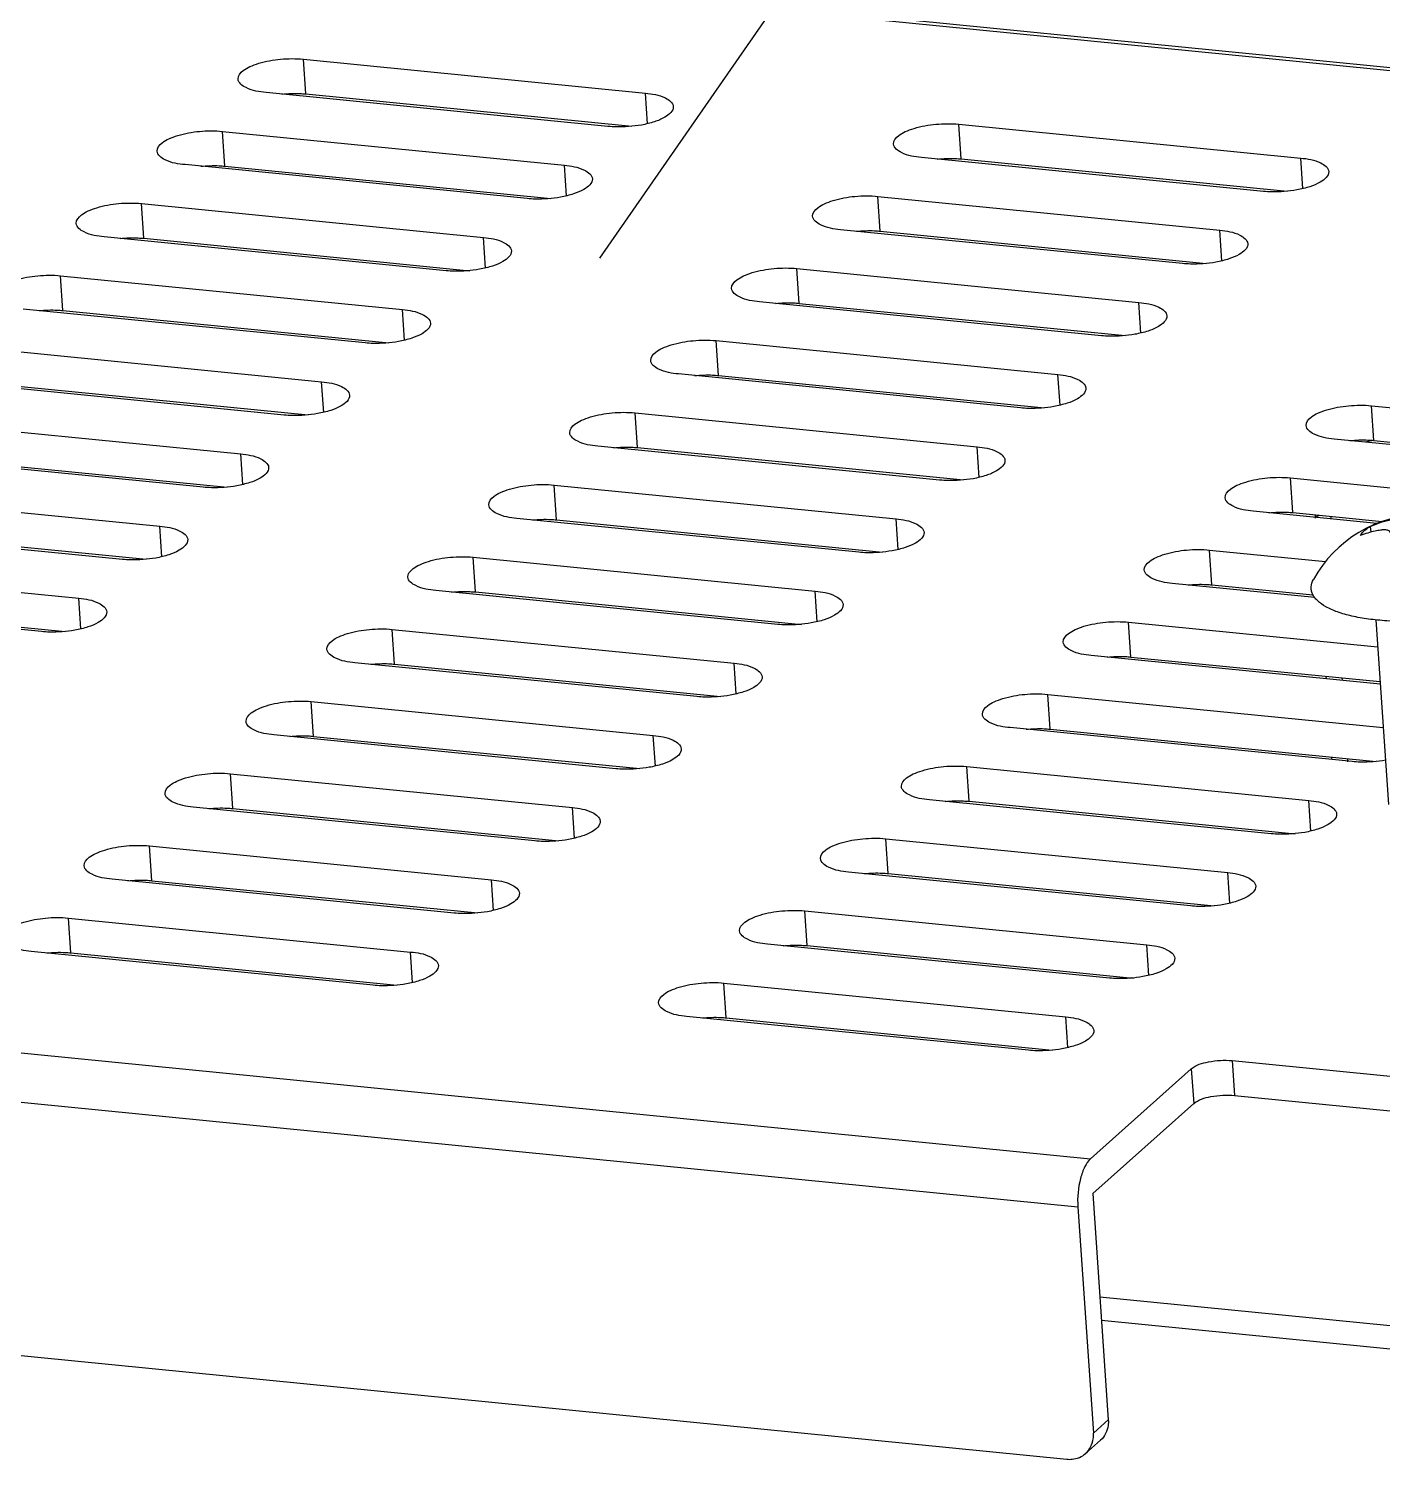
# Model space of a CAD drawing. Extents: x -425 to 6552, y -3049 to 3105.
# Drawn here: x -120.87 to -102.29, y -1777.31 to -1757.69 of the extents above; entities that cross this region are included whole.
import ezdxf

# ---------------------------------------------------------------- set-up
doc = ezdxf.new("R2010")
doc.units = 0
doc.layers.get('0').update_dxf_attribs({"linetype": 'CONTINUOUS'})
doc.layers.add('DIM', color=1, linetype='CONTINUOUS')

msp = doc.modelspace()

# ---------------------------------------------------------------- linework, layer by layer
at = {"color": 7, "linetype": 'CONTINUOUS'}
for p, q in [((-86.247, -1759.848), (-140.588, -1754.46)), ((-86.164, -1759.814), (-140.505, -1754.427)), ((-117.063, -1758.586), (-117.096, -1758.109)), ((-117.096, -1758.109), (-112.404, -1758.574)), ((-112.917, -1759.031), (-117.608, -1758.566)), ((-117.063, -1758.586), (-112.591, -1759.03)), ((-112.376, -1758.994), (-112.404, -1758.574)), ((-118.173, -1759.576), (-118.206, -1759.099)), ((-118.206, -1759.099), (-113.515, -1759.564)), ((-108.071, -1759.478), (-108.104, -1759.001)), ((-108.104, -1759.001), (-103.413, -1759.466)), ((-103.925, -1759.923), (-108.617, -1759.458)), ((-108.071, -1759.478), (-103.599, -1759.921)), ((-103.384, -1759.885), (-103.413, -1759.466)), ((-114.027, -1760.021), (-118.719, -1759.556)), ((-118.173, -1759.576), (-113.701, -1760.02)), ((-113.486, -1759.984), (-113.515, -1759.564)), ((-119.284, -1760.566), (-119.317, -1760.089)), ((-119.317, -1760.089), (-114.625, -1760.554)), ((-109.182, -1760.468), (-109.214, -1759.991)), ((-109.214, -1759.991), (-104.523, -1760.456)), ((-105.036, -1760.913), (-109.727, -1760.448)), ((-109.182, -1760.468), (-104.709, -1760.911)), ((-104.494, -1760.875), (-104.523, -1760.456)), ((-115.138, -1761.011), (-119.829, -1760.546)), ((-119.284, -1760.566), (-114.811, -1761.01)), ((-114.596, -1760.974), (-114.625, -1760.554)), ((-110.292, -1761.458), (-110.325, -1760.981)), ((-110.325, -1760.981), (-105.634, -1761.446)), ((-120.394, -1761.556), (-120.427, -1761.079)), ((-120.427, -1761.079), (-115.736, -1761.544)), ((-106.146, -1761.903), (-110.837, -1761.437)), ((-110.292, -1761.458), (-105.82, -1761.901)), ((-105.605, -1761.865), (-105.634, -1761.446)), ((-116.248, -1762.001), (-120.939, -1761.536)), ((-120.394, -1761.556), (-115.922, -1762)), ((-115.707, -1761.963), (-115.736, -1761.544)), ((-111.402, -1762.448), (-111.435, -1761.97)), ((-111.435, -1761.97), (-106.744, -1762.436)), ((-121.537, -1762.069), (-116.846, -1762.534)), ((-107.256, -1762.892), (-111.948, -1762.427)), ((-106.715, -1762.855), (-106.744, -1762.436)), ((-117.359, -1762.991), (-122.05, -1762.526)), ((-121.505, -1762.546), (-117.032, -1762.989)), ((-116.817, -1762.953), (-116.846, -1762.534)), ((-111.402, -1762.448), (-106.93, -1762.891)), ((-112.513, -1763.437), (-112.546, -1762.96)), ((-112.546, -1762.96), (-107.854, -1763.425)), ((-102.444, -1762.862), (-97.752, -1763.327)), ((-102.411, -1763.339), (-102.444, -1762.862)), ((-122.648, -1763.059), (-117.956, -1763.524)), ((-108.367, -1763.882), (-113.058, -1763.417)), ((-107.826, -1763.845), (-107.854, -1763.425)), ((-98.265, -1763.784), (-102.956, -1763.319)), ((-102.411, -1763.339), (-97.939, -1763.782)), ((-118.469, -1763.981), (-123.16, -1763.516)), ((-122.615, -1763.536), (-118.143, -1763.979)), ((-117.928, -1763.943), (-117.956, -1763.524)), ((-112.513, -1763.437), (-108.041, -1763.881)), ((-113.623, -1764.427), (-113.656, -1763.95)), ((-113.656, -1763.95), (-108.965, -1764.415)), ((-103.554, -1763.852), (-98.863, -1764.317)), ((-103.521, -1764.329), (-103.554, -1763.852)), ((-123.758, -1764.049), (-119.067, -1764.514)), ((-109.477, -1764.872), (-114.169, -1764.407)), ((-102.369, -1764.477), (-104.067, -1764.309)), ((-103.521, -1764.329), (-102.298, -1764.45)), ((-103.167, -1764.364), (-103.201, -1764.395)), ((-102.994, -1764.415), (-102.996, -1764.381)), ((-119.579, -1764.971), (-124.271, -1764.506)), ((-123.725, -1764.526), (-119.253, -1764.969)), ((-119.038, -1764.933), (-119.067, -1764.514)), ((-113.623, -1764.427), (-109.151, -1764.871)), ((-108.936, -1764.835), (-108.965, -1764.415)), ((-102.446, -1764.595), (-102.456, -1764.518)), ((-102.446, -1764.595), (-102.456, -1764.518)), ((-114.734, -1765.417), (-114.767, -1764.94)), ((-114.767, -1764.94), (-110.075, -1765.405)), ((-104.664, -1764.842), (-103.074, -1764.999)), ((-104.632, -1765.319), (-104.664, -1764.842)), ((-124.869, -1765.039), (-120.177, -1765.504)), ((-103.222, -1765.492), (-105.177, -1765.299)), ((-104.632, -1765.319), (-103.246, -1765.456)), ((-120.69, -1765.96), (-125.381, -1765.495)), ((-124.836, -1765.516), (-120.363, -1765.959)), ((-120.148, -1765.923), (-120.177, -1765.504)), ((-110.588, -1765.862), (-115.279, -1765.397)), ((-114.734, -1765.417), (-110.261, -1765.861)), ((-110.046, -1765.825), (-110.075, -1765.405)), ((-115.844, -1766.407), (-115.877, -1765.93)), ((-115.877, -1765.93), (-111.186, -1766.395)), ((-105.775, -1765.832), (-102.359, -1766.17)), ((-105.742, -1766.309), (-105.775, -1765.832)), ((-102.384, -1765.801), (-102.21, -1768.334)), ((-102.324, -1766.681), (-106.287, -1766.288)), ((-105.742, -1766.309), (-102.326, -1766.647)), ((-111.698, -1766.852), (-116.389, -1766.387)), ((-115.844, -1766.407), (-111.372, -1766.85)), ((-111.157, -1766.814), (-111.186, -1766.395)), ((-103.061, -1766.608), (-103.063, -1766.574)), ((-102.842, -1766.63), (-102.844, -1766.596)), ((-116.955, -1767.397), (-116.987, -1766.92)), ((-116.987, -1766.92), (-112.296, -1767.385)), ((-106.885, -1766.821), (-102.283, -1767.278)), ((-106.853, -1767.299), (-106.885, -1766.821)), ((-102.707, -1767.743), (-107.398, -1767.278)), ((-106.853, -1767.299), (-102.38, -1767.742)), ((-112.809, -1767.842), (-117.5, -1767.377)), ((-116.955, -1767.397), (-112.482, -1767.84)), ((-112.267, -1767.804), (-112.296, -1767.385)), ((-102.985, -1767.716), (-102.987, -1767.682)), ((-102.765, -1767.747), (-102.768, -1767.703)), ((-118.065, -1768.387), (-118.098, -1767.91)), ((-118.098, -1767.91), (-113.406, -1768.375)), ((-107.963, -1768.288), (-107.996, -1767.811)), ((-107.996, -1767.811), (-103.304, -1768.276)), ((-103.817, -1768.733), (-108.508, -1768.268)), ((-107.963, -1768.288), (-103.491, -1768.732)), ((-103.276, -1768.696), (-103.304, -1768.276)), ((-113.919, -1768.832), (-118.61, -1768.367)), ((-118.065, -1768.387), (-113.593, -1768.83)), ((-113.378, -1768.794), (-113.406, -1768.375)), ((-151.374, -1768.723), (-106.299, -1773.192)), ((-119.175, -1769.377), (-119.208, -1768.9)), ((-119.208, -1768.9), (-114.517, -1769.365)), ((-109.073, -1769.278), (-109.106, -1768.801)), ((-109.106, -1768.801), (-104.415, -1769.266)), ((-104.927, -1769.723), (-109.619, -1769.258)), ((-109.073, -1769.278), (-104.601, -1769.722)), ((-104.386, -1769.686), (-104.415, -1769.266)), ((-151.546, -1769.383), (-106.471, -1773.852)), ((-115.029, -1769.822), (-119.721, -1769.356)), ((-119.175, -1769.377), (-114.703, -1769.82)), ((-114.488, -1769.784), (-114.517, -1769.365)), ((-120.286, -1770.367), (-120.319, -1769.889)), ((-120.319, -1769.889), (-115.627, -1770.355)), ((-110.184, -1770.268), (-110.217, -1769.791)), ((-110.217, -1769.791), (-105.525, -1770.256)), ((-106.038, -1770.713), (-110.729, -1770.248)), ((-110.184, -1770.268), (-105.711, -1770.712)), ((-105.496, -1770.675), (-105.525, -1770.256)), ((-116.14, -1770.811), (-120.831, -1770.346)), ((-120.286, -1770.367), (-115.813, -1770.81)), ((-115.598, -1770.774), (-115.627, -1770.355)), ((-111.294, -1771.258), (-111.327, -1770.781)), ((-111.327, -1770.781), (-106.636, -1771.246)), ((-107.148, -1771.703), (-111.839, -1771.238)), ((-111.294, -1771.258), (-106.822, -1771.701)), ((-106.607, -1771.665), (-106.636, -1771.246)), ((-104.353, -1771.845), (-100.561, -1772.221)), ((-104.353, -1771.845), (-104.32, -1772.322)), ((-106.299, -1773.192), (-104.915, -1771.958)), ((-104.915, -1771.958), (-104.882, -1772.435)), ((-106.266, -1773.669), (-104.882, -1772.435)), ((-104.32, -1772.322), (-100.528, -1772.698)), ((-150.915, -1772.92), (-106.621, -1777.312)), ((-106.266, -1773.669), (-106.053, -1776.77)), ((-106.471, -1773.852), (-106.258, -1776.953)), ((-91.192, -1776.574), (-106.168, -1775.089)), ((-106.147, -1775.404), (-91.507, -1776.855)), ((-106.053, -1776.77), (-106.258, -1776.953)), ((-106.159, -1777.05), (-106.364, -1777.233))]:
    msp.add_line(p, q, dxfattribs=at)
for centre, radius, start, end in [((-102.247, -1764.337), 1.013, 99.4327, 105.5529), ((-101.722, -1766.089), 1.737, 91.0687, 150.9324), ((-102.011, -1764.322), 1.205, 181.7611, 183.933), ((-101.904, -1765.804), 1.399, 100.7543, 113.223)]:
    msp.add_arc(centre, radius, start, end, dxfattribs=at)
for points, knots in [([(-117.992, -1758.382), (-117.995, -1758.336), (-117.93, -1758.263), (-117.824, -1758.206), (-117.654, -1758.143), (-117.407, -1758.101), (-117.2, -1758.099), (-117.096, -1758.109)], [0, 0, 0, 0, 0.138264, 0.244667, 0.375001, 0.682978, 1, 1, 1, 1]), ([(-117.608, -1758.566), (-117.702, -1758.557), (-117.841, -1758.54), (-117.988, -1758.435), (-117.992, -1758.382)], [0, 0, 0, 0, 0.638724, 1, 1, 1, 1]), ([(-117.391, -1758.588), (-117.308, -1758.58), (-117.198, -1758.576), (-117.089, -1758.584), (-117.063, -1758.586)], [0, 0, 0, 0, 0.759618, 1, 1, 1, 1]), ([(-112.404, -1758.574), (-112.311, -1758.584), (-112.171, -1758.601), (-112.025, -1758.706), (-112.021, -1758.759)], [0, 0, 0, 0, 0.638724, 1, 1, 1, 1]), ([(-112.021, -1758.759), (-112.017, -1758.821), (-112.13, -1758.912), (-112.285, -1758.973), (-112.398, -1759.001), (-112.459, -1759.012)], [0, 0, 0, 0, 0.354732, 0.647699, 1, 1, 1, 1]), ([(-119.102, -1759.372), (-119.105, -1759.326), (-119.041, -1759.253), (-118.935, -1759.196), (-118.764, -1759.133), (-118.518, -1759.091), (-118.31, -1759.089), (-118.206, -1759.099)], [0, 0, 0, 0, 0.138264, 0.244667, 0.375001, 0.682978, 1, 1, 1, 1]), ([(-112.459, -1759.012), (-112.573, -1759.032), (-112.727, -1759.044), (-112.88, -1759.035), (-112.917, -1759.031)], [0, 0, 0, 0, 0.757821, 1, 1, 1, 1]), ([(-109, -1759.273), (-109.003, -1759.228), (-108.939, -1759.154), (-108.833, -1759.098), (-108.662, -1759.035), (-108.416, -1758.993), (-108.208, -1758.991), (-108.104, -1759.001)], [0, 0, 0, 0, 0.138264, 0.244667, 0.375001, 0.682978, 1, 1, 1, 1]), ([(-108.617, -1759.458), (-108.71, -1759.448), (-108.85, -1759.431), (-108.996, -1759.326), (-109, -1759.273)], [0, 0, 0, 0, 0.638724, 1, 1, 1, 1]), ([(-118.719, -1759.556), (-118.812, -1759.547), (-118.952, -1759.53), (-119.098, -1759.425), (-119.102, -1759.372)], [0, 0, 0, 0, 0.638724, 1, 1, 1, 1]), ([(-108.399, -1759.48), (-108.316, -1759.471), (-108.207, -1759.468), (-108.097, -1759.475), (-108.071, -1759.478)], [0, 0, 0, 0, 0.759618, 1, 1, 1, 1]), ([(-103.413, -1759.466), (-103.319, -1759.475), (-103.179, -1759.492), (-103.033, -1759.597), (-103.029, -1759.65)], [0, 0, 0, 0, 0.638724, 1, 1, 1, 1]), ([(-118.501, -1759.578), (-118.418, -1759.57), (-118.309, -1759.566), (-118.199, -1759.574), (-118.173, -1759.576)], [0, 0, 0, 0, 0.759618, 1, 1, 1, 1]), ([(-113.515, -1759.564), (-113.421, -1759.574), (-113.282, -1759.591), (-113.135, -1759.696), (-113.131, -1759.749)], [0, 0, 0, 0, 0.638724, 1, 1, 1, 1]), ([(-103.029, -1759.65), (-103.025, -1759.713), (-103.139, -1759.804), (-103.294, -1759.864), (-103.406, -1759.892), (-103.467, -1759.903)], [0, 0, 0, 0, 0.354732, 0.647699, 1, 1, 1, 1]), ([(-113.131, -1759.749), (-113.127, -1759.811), (-113.241, -1759.902), (-113.396, -1759.962), (-113.508, -1759.991), (-113.569, -1760.002)], [0, 0, 0, 0, 0.354732, 0.647699, 1, 1, 1, 1]), ([(-120.212, -1760.362), (-120.216, -1760.316), (-120.151, -1760.243), (-120.045, -1760.186), (-119.875, -1760.123), (-119.628, -1760.081), (-119.421, -1760.079), (-119.317, -1760.089)], [0, 0, 0, 0, 0.138264, 0.244667, 0.375001, 0.682978, 1, 1, 1, 1]), ([(-113.569, -1760.002), (-113.683, -1760.022), (-113.838, -1760.034), (-113.99, -1760.025), (-114.027, -1760.021)], [0, 0, 0, 0, 0.757821, 1, 1, 1, 1]), ([(-110.11, -1760.263), (-110.114, -1760.218), (-110.049, -1760.144), (-109.943, -1760.088), (-109.773, -1760.025), (-109.526, -1759.982), (-109.319, -1759.98), (-109.214, -1759.991)], [0, 0, 0, 0, 0.138264, 0.244667, 0.375001, 0.682978, 1, 1, 1, 1]), ([(-103.467, -1759.903), (-103.581, -1759.924), (-103.736, -1759.935), (-103.888, -1759.926), (-103.925, -1759.923)], [0, 0, 0, 0, 0.757821, 1, 1, 1, 1]), ([(-109.727, -1760.448), (-109.821, -1760.438), (-109.96, -1760.421), (-110.107, -1760.316), (-110.11, -1760.263)], [0, 0, 0, 0, 0.638724, 1, 1, 1, 1]), ([(-119.829, -1760.546), (-119.923, -1760.537), (-120.062, -1760.52), (-120.209, -1760.415), (-120.212, -1760.362)], [0, 0, 0, 0, 0.638724, 1, 1, 1, 1]), ([(-109.509, -1760.469), (-109.427, -1760.461), (-109.317, -1760.458), (-109.208, -1760.465), (-109.182, -1760.468)], [0, 0, 0, 0, 0.759618, 1, 1, 1, 1]), ([(-104.523, -1760.456), (-104.429, -1760.465), (-104.29, -1760.482), (-104.143, -1760.587), (-104.14, -1760.64)], [0, 0, 0, 0, 0.638724, 1, 1, 1, 1]), ([(-119.611, -1760.568), (-119.529, -1760.559), (-119.419, -1760.556), (-119.31, -1760.564), (-119.284, -1760.566)], [0, 0, 0, 0, 0.759618, 1, 1, 1, 1]), ([(-114.625, -1760.554), (-114.531, -1760.564), (-114.392, -1760.581), (-114.245, -1760.686), (-114.242, -1760.739)], [0, 0, 0, 0, 0.638724, 1, 1, 1, 1]), ([(-104.14, -1760.64), (-104.135, -1760.702), (-104.249, -1760.794), (-104.404, -1760.854), (-104.517, -1760.882), (-104.578, -1760.893)], [0, 0, 0, 0, 0.354732, 0.647699, 1, 1, 1, 1]), ([(-114.242, -1760.739), (-114.237, -1760.801), (-114.351, -1760.892), (-114.506, -1760.952), (-114.619, -1760.98), (-114.68, -1760.991)], [0, 0, 0, 0, 0.354732, 0.647699, 1, 1, 1, 1]), ([(-121.323, -1761.351), (-121.326, -1761.306), (-121.262, -1761.232), (-121.156, -1761.176), (-120.985, -1761.113), (-120.739, -1761.071), (-120.531, -1761.069), (-120.427, -1761.079)], [0, 0, 0, 0, 0.138264, 0.244667, 0.375001, 0.682978, 1, 1, 1, 1]), ([(-114.68, -1760.991), (-114.794, -1761.012), (-114.948, -1761.024), (-115.101, -1761.015), (-115.138, -1761.011)], [0, 0, 0, 0, 0.757821, 1, 1, 1, 1]), ([(-111.221, -1761.253), (-111.224, -1761.207), (-111.159, -1761.134), (-111.054, -1761.077), (-110.883, -1761.014), (-110.637, -1760.972), (-110.429, -1760.97), (-110.325, -1760.981)], [0, 0, 0, 0, 0.138264, 0.244667, 0.375001, 0.682978, 1, 1, 1, 1]), ([(-104.578, -1760.893), (-104.692, -1760.914), (-104.846, -1760.925), (-104.999, -1760.916), (-105.036, -1760.913)], [0, 0, 0, 0, 0.757821, 1, 1, 1, 1]), ([(-110.837, -1761.437), (-110.931, -1761.428), (-111.071, -1761.411), (-111.217, -1761.306), (-111.221, -1761.253)], [0, 0, 0, 0, 0.638724, 1, 1, 1, 1]), ([(-110.62, -1761.459), (-110.537, -1761.451), (-110.427, -1761.447), (-110.318, -1761.455), (-110.292, -1761.458)], [0, 0, 0, 0, 0.759618, 1, 1, 1, 1]), ([(-105.634, -1761.446), (-105.54, -1761.455), (-105.4, -1761.472), (-105.254, -1761.577), (-105.25, -1761.63)], [0, 0, 0, 0, 0.638724, 1, 1, 1, 1]), ([(-120.722, -1761.558), (-120.639, -1761.549), (-120.529, -1761.546), (-120.42, -1761.554), (-120.394, -1761.556)], [0, 0, 0, 0, 0.759618, 1, 1, 1, 1]), ([(-115.736, -1761.544), (-115.642, -1761.553), (-115.502, -1761.571), (-115.356, -1761.675), (-115.352, -1761.729)], [0, 0, 0, 0, 0.638724, 1, 1, 1, 1]), ([(-105.25, -1761.63), (-105.246, -1761.692), (-105.359, -1761.784), (-105.515, -1761.844), (-105.627, -1761.872), (-105.688, -1761.883)], [0, 0, 0, 0, 0.354732, 0.647699, 1, 1, 1, 1]), ([(-115.352, -1761.729), (-115.348, -1761.791), (-115.461, -1761.882), (-115.617, -1761.942), (-115.729, -1761.97), (-115.79, -1761.981)], [0, 0, 0, 0, 0.354732, 0.647699, 1, 1, 1, 1]), ([(-115.79, -1761.981), (-115.904, -1762.002), (-116.058, -1762.014), (-116.211, -1762.005), (-116.248, -1762.001)], [0, 0, 0, 0, 0.757821, 1, 1, 1, 1]), ([(-112.331, -1762.243), (-112.334, -1762.197), (-112.27, -1762.124), (-112.164, -1762.067), (-111.993, -1762.004), (-111.747, -1761.962), (-111.539, -1761.96), (-111.435, -1761.97)], [0, 0, 0, 0, 0.138264, 0.244667, 0.375001, 0.682978, 1, 1, 1, 1]), ([(-105.688, -1761.883), (-105.802, -1761.903), (-105.956, -1761.915), (-106.109, -1761.906), (-106.146, -1761.903)], [0, 0, 0, 0, 0.757821, 1, 1, 1, 1]), ([(-111.948, -1762.427), (-112.042, -1762.418), (-112.181, -1762.401), (-112.328, -1762.296), (-112.331, -1762.243)], [0, 0, 0, 0, 0.638724, 1, 1, 1, 1]), ([(-111.73, -1762.449), (-111.648, -1762.441), (-111.538, -1762.437), (-111.429, -1762.445), (-111.402, -1762.448)], [0, 0, 0, 0, 0.759618, 1, 1, 1, 1]), ([(-106.744, -1762.436), (-106.65, -1762.445), (-106.511, -1762.462), (-106.364, -1762.567), (-106.361, -1762.62)], [0, 0, 0, 0, 0.638724, 1, 1, 1, 1]), ([(-116.846, -1762.534), (-116.752, -1762.543), (-116.613, -1762.56), (-116.466, -1762.665), (-116.463, -1762.718)], [0, 0, 0, 0, 0.638724, 1, 1, 1, 1]), ([(-106.361, -1762.62), (-106.356, -1762.682), (-106.47, -1762.774), (-106.625, -1762.834), (-106.738, -1762.862), (-106.799, -1762.873)], [0, 0, 0, 0, 0.354732, 0.647699, 1, 1, 1, 1]), ([(-116.463, -1762.718), (-116.458, -1762.781), (-116.572, -1762.872), (-116.727, -1762.932), (-116.84, -1762.96), (-116.901, -1762.971)], [0, 0, 0, 0, 0.354732, 0.647699, 1, 1, 1, 1]), ([(-116.901, -1762.971), (-117.015, -1762.992), (-117.169, -1763.003), (-117.322, -1762.995), (-117.359, -1762.991)], [0, 0, 0, 0, 0.757821, 1, 1, 1, 1]), ([(-113.442, -1763.233), (-113.445, -1763.187), (-113.38, -1763.114), (-113.274, -1763.057), (-113.104, -1762.994), (-112.857, -1762.952), (-112.65, -1762.95), (-112.546, -1762.96)], [0, 0, 0, 0, 0.138264, 0.244667, 0.375001, 0.682978, 1, 1, 1, 1]), ([(-106.799, -1762.873), (-106.913, -1762.893), (-107.067, -1762.905), (-107.22, -1762.896), (-107.256, -1762.892)], [0, 0, 0, 0, 0.757821, 1, 1, 1, 1]), ([(-103.34, -1763.134), (-103.343, -1763.089), (-103.278, -1763.015), (-103.172, -1762.959), (-103.002, -1762.896), (-102.755, -1762.854), (-102.548, -1762.852), (-102.444, -1762.862)], [0, 0, 0, 0, 0.138264, 0.244667, 0.375001, 0.682978, 1, 1, 1, 1]), ([(-102.956, -1763.319), (-103.05, -1763.309), (-103.189, -1763.292), (-103.336, -1763.188), (-103.34, -1763.134)], [0, 0, 0, 0, 0.638724, 1, 1, 1, 1]), ([(-113.058, -1763.417), (-113.152, -1763.408), (-113.291, -1763.391), (-113.438, -1763.286), (-113.442, -1763.233)], [0, 0, 0, 0, 0.638724, 1, 1, 1, 1]), ([(-107.854, -1763.425), (-107.761, -1763.435), (-107.621, -1763.452), (-107.475, -1763.557), (-107.471, -1763.61)], [0, 0, 0, 0, 0.638724, 1, 1, 1, 1]), ([(-102.739, -1763.341), (-102.656, -1763.332), (-102.546, -1763.329), (-102.437, -1763.336), (-102.411, -1763.339)], [0, 0, 0, 0, 0.759618, 1, 1, 1, 1]), ([(-117.956, -1763.524), (-117.863, -1763.533), (-117.723, -1763.55), (-117.577, -1763.655), (-117.573, -1763.708)], [0, 0, 0, 0, 0.638724, 1, 1, 1, 1]), ([(-112.841, -1763.439), (-112.758, -1763.431), (-112.648, -1763.427), (-112.539, -1763.435), (-112.513, -1763.437)], [0, 0, 0, 0, 0.759618, 1, 1, 1, 1]), ([(-107.471, -1763.61), (-107.467, -1763.672), (-107.58, -1763.763), (-107.735, -1763.824), (-107.848, -1763.852), (-107.909, -1763.863)], [0, 0, 0, 0, 0.354732, 0.647699, 1, 1, 1, 1]), ([(-117.573, -1763.708), (-117.569, -1763.771), (-117.682, -1763.862), (-117.837, -1763.922), (-117.95, -1763.95), (-118.011, -1763.961)], [0, 0, 0, 0, 0.354732, 0.647699, 1, 1, 1, 1]), ([(-118.011, -1763.961), (-118.125, -1763.982), (-118.279, -1763.993), (-118.432, -1763.984), (-118.469, -1763.981)], [0, 0, 0, 0, 0.757821, 1, 1, 1, 1]), ([(-114.552, -1764.223), (-114.555, -1764.177), (-114.491, -1764.104), (-114.385, -1764.047), (-114.214, -1763.984), (-113.968, -1763.942), (-113.76, -1763.94), (-113.656, -1763.95)], [0, 0, 0, 0, 0.138264, 0.244667, 0.375001, 0.682978, 1, 1, 1, 1]), ([(-107.909, -1763.863), (-108.023, -1763.883), (-108.177, -1763.895), (-108.33, -1763.886), (-108.367, -1763.882)], [0, 0, 0, 0, 0.757821, 1, 1, 1, 1]), ([(-104.45, -1764.124), (-104.453, -1764.079), (-104.389, -1764.005), (-104.283, -1763.949), (-104.112, -1763.886), (-103.866, -1763.844), (-103.658, -1763.841), (-103.554, -1763.852)], [0, 0, 0, 0, 0.138264, 0.244667, 0.375001, 0.682978, 1, 1, 1, 1]), ([(-104.067, -1764.309), (-104.16, -1764.299), (-104.3, -1764.282), (-104.446, -1764.177), (-104.45, -1764.124)], [0, 0, 0, 0, 0.638724, 1, 1, 1, 1]), ([(-114.169, -1764.407), (-114.262, -1764.398), (-114.402, -1764.381), (-114.548, -1764.276), (-114.552, -1764.223)], [0, 0, 0, 0, 0.638724, 1, 1, 1, 1]), ([(-103.849, -1764.33), (-103.766, -1764.322), (-103.657, -1764.319), (-103.547, -1764.326), (-103.521, -1764.329)], [0, 0, 0, 0, 0.759618, 1, 1, 1, 1]), ([(-119.067, -1764.514), (-118.973, -1764.523), (-118.834, -1764.54), (-118.687, -1764.645), (-118.683, -1764.698)], [0, 0, 0, 0, 0.638724, 1, 1, 1, 1]), ([(-113.951, -1764.429), (-113.868, -1764.421), (-113.759, -1764.417), (-113.649, -1764.425), (-113.623, -1764.427)], [0, 0, 0, 0, 0.759618, 1, 1, 1, 1]), ([(-108.581, -1764.6), (-108.577, -1764.662), (-108.691, -1764.753), (-108.846, -1764.813), (-108.958, -1764.841), (-109.019, -1764.852)], [0, 0, 0, 0, 0.354732, 0.647699, 1, 1, 1, 1]), ([(-108.965, -1764.415), (-108.871, -1764.425), (-108.732, -1764.442), (-108.585, -1764.547), (-108.581, -1764.6)], [0, 0, 0, 0, 0.638724, 1, 1, 1, 1]), ([(-102.321, -1764.569), (-102.345, -1764.573), (-102.438, -1764.59), (-102.529, -1764.617), (-102.595, -1764.643)], [0, 0, 0, 0, 0.254967, 1, 1, 1, 1]), ([(-102.595, -1764.643), (-102.592, -1764.637), (-102.578, -1764.613), (-102.559, -1764.593), (-102.543, -1764.579)], [0, 0, 0, 0, 0.22642, 1, 1, 1, 1]), ([(-102.543, -1764.579), (-102.537, -1764.573), (-102.51, -1764.551), (-102.48, -1764.531), (-102.456, -1764.518)], [0, 0, 0, 0, 0.228239, 1, 1, 1, 1]), ([(-102.174, -1764.615), (-102.176, -1764.605), (-102.189, -1764.584), (-102.224, -1764.568), (-102.27, -1764.563), (-102.303, -1764.566), (-102.321, -1764.569)], [0, 0, 0, 0, 0.185421, 0.401292, 0.672883, 1, 1, 1, 1]), ([(-118.683, -1764.698), (-118.679, -1764.76), (-118.793, -1764.852), (-118.948, -1764.912), (-119.06, -1764.94), (-119.121, -1764.951)], [0, 0, 0, 0, 0.354732, 0.647699, 1, 1, 1, 1]), ([(-119.121, -1764.951), (-119.236, -1764.971), (-119.39, -1764.983), (-119.542, -1764.974), (-119.579, -1764.971)], [0, 0, 0, 0, 0.757821, 1, 1, 1, 1]), ([(-115.663, -1765.213), (-115.666, -1765.167), (-115.601, -1765.094), (-115.495, -1765.037), (-115.325, -1764.974), (-115.078, -1764.932), (-114.871, -1764.93), (-114.767, -1764.94)], [0, 0, 0, 0, 0.138264, 0.244667, 0.375001, 0.682978, 1, 1, 1, 1]), ([(-109.019, -1764.852), (-109.134, -1764.873), (-109.288, -1764.885), (-109.44, -1764.876), (-109.477, -1764.872)], [0, 0, 0, 0, 0.757821, 1, 1, 1, 1]), ([(-105.56, -1765.114), (-105.564, -1765.069), (-105.499, -1764.995), (-105.393, -1764.939), (-105.223, -1764.875), (-104.976, -1764.833), (-104.769, -1764.831), (-104.664, -1764.842)], [0, 0, 0, 0, 0.138264, 0.244667, 0.375001, 0.682978, 1, 1, 1, 1]), ([(-105.177, -1765.299), (-105.271, -1765.289), (-105.41, -1765.272), (-105.557, -1765.167), (-105.56, -1765.114)], [0, 0, 0, 0, 0.638724, 1, 1, 1, 1]), ([(-115.279, -1765.397), (-115.373, -1765.388), (-115.512, -1765.371), (-115.659, -1765.266), (-115.663, -1765.213)], [0, 0, 0, 0, 0.638724, 1, 1, 1, 1]), ([(-104.959, -1765.32), (-104.877, -1765.312), (-104.767, -1765.309), (-104.658, -1765.316), (-104.632, -1765.319)], [0, 0, 0, 0, 0.759618, 1, 1, 1, 1]), ([(-100.41, -1765.404), (-100.45, -1765.44), (-100.549, -1765.509), (-100.723, -1765.594), (-100.931, -1765.669), (-101.255, -1765.754), (-101.693, -1765.817), (-102.137, -1765.824), (-102.478, -1765.793), (-102.705, -1765.753), (-102.901, -1765.698), (-103.061, -1765.629), (-103.166, -1765.557), (-103.224, -1765.493), (-103.253, -1765.446), (-103.27, -1765.396), (-103.274, -1765.327), (-103.257, -1765.276), (-103.24, -1765.245)], [0, 0, 0, 0, 0.05037, 0.110517, 0.179507, 0.255732, 0.421376, 0.588789, 0.667142, 0.738953, 0.80244, 0.856388, 0.900493, 0.919232, 0.936201, 0.95199, 0.967371, 1, 1, 1, 1]), ([(-120.177, -1765.504), (-120.083, -1765.513), (-119.944, -1765.53), (-119.797, -1765.635), (-119.794, -1765.688)], [0, 0, 0, 0, 0.638724, 1, 1, 1, 1]), ([(-115.062, -1765.419), (-114.979, -1765.41), (-114.869, -1765.407), (-114.76, -1765.415), (-114.734, -1765.417)], [0, 0, 0, 0, 0.759618, 1, 1, 1, 1]), ([(-110.075, -1765.405), (-109.981, -1765.415), (-109.842, -1765.432), (-109.695, -1765.536), (-109.692, -1765.59)], [0, 0, 0, 0, 0.638724, 1, 1, 1, 1]), ([(-119.794, -1765.688), (-119.789, -1765.75), (-119.903, -1765.842), (-120.058, -1765.902), (-120.171, -1765.93), (-120.232, -1765.941)], [0, 0, 0, 0, 0.354732, 0.647699, 1, 1, 1, 1]), ([(-109.692, -1765.59), (-109.687, -1765.652), (-109.801, -1765.743), (-109.956, -1765.803), (-110.069, -1765.831), (-110.13, -1765.842)], [0, 0, 0, 0, 0.354732, 0.647699, 1, 1, 1, 1]), ([(-120.232, -1765.941), (-120.346, -1765.961), (-120.5, -1765.973), (-120.653, -1765.964), (-120.69, -1765.96)], [0, 0, 0, 0, 0.757821, 1, 1, 1, 1]), ([(-116.773, -1766.202), (-116.776, -1766.157), (-116.712, -1766.083), (-116.606, -1766.027), (-116.435, -1765.964), (-116.189, -1765.922), (-115.981, -1765.92), (-115.877, -1765.93)], [0, 0, 0, 0, 0.138264, 0.244667, 0.375001, 0.682978, 1, 1, 1, 1]), ([(-110.13, -1765.842), (-110.244, -1765.863), (-110.398, -1765.875), (-110.551, -1765.866), (-110.588, -1765.862)], [0, 0, 0, 0, 0.757821, 1, 1, 1, 1]), ([(-106.671, -1766.104), (-106.674, -1766.058), (-106.61, -1765.985), (-106.504, -1765.928), (-106.333, -1765.865), (-106.087, -1765.823), (-105.879, -1765.821), (-105.775, -1765.832)], [0, 0, 0, 0, 0.138264, 0.244667, 0.375001, 0.682978, 1, 1, 1, 1]), ([(-106.287, -1766.288), (-106.381, -1766.279), (-106.521, -1766.262), (-106.667, -1766.157), (-106.671, -1766.104)], [0, 0, 0, 0, 0.638724, 1, 1, 1, 1]), ([(-116.389, -1766.387), (-116.483, -1766.378), (-116.623, -1766.36), (-116.769, -1766.256), (-116.773, -1766.202)], [0, 0, 0, 0, 0.638724, 1, 1, 1, 1]), ([(-106.07, -1766.31), (-105.987, -1766.302), (-105.877, -1766.298), (-105.768, -1766.306), (-105.742, -1766.309)], [0, 0, 0, 0, 0.759618, 1, 1, 1, 1]), ([(-116.172, -1766.409), (-116.089, -1766.4), (-115.979, -1766.397), (-115.87, -1766.404), (-115.844, -1766.407)], [0, 0, 0, 0, 0.759618, 1, 1, 1, 1]), ([(-111.186, -1766.395), (-111.092, -1766.404), (-110.952, -1766.422), (-110.806, -1766.526), (-110.802, -1766.58)], [0, 0, 0, 0, 0.638724, 1, 1, 1, 1]), ([(-110.802, -1766.58), (-110.798, -1766.642), (-110.911, -1766.733), (-111.067, -1766.793), (-111.179, -1766.821), (-111.24, -1766.832)], [0, 0, 0, 0, 0.354732, 0.647699, 1, 1, 1, 1]), ([(-117.883, -1767.192), (-117.886, -1767.147), (-117.822, -1767.073), (-117.716, -1767.017), (-117.546, -1766.954), (-117.299, -1766.912), (-117.091, -1766.91), (-116.987, -1766.92)], [0, 0, 0, 0, 0.138264, 0.244667, 0.375001, 0.682978, 1, 1, 1, 1]), ([(-111.24, -1766.832), (-111.354, -1766.853), (-111.508, -1766.864), (-111.661, -1766.856), (-111.698, -1766.852)], [0, 0, 0, 0, 0.757821, 1, 1, 1, 1]), ([(-107.781, -1767.094), (-107.784, -1767.048), (-107.72, -1766.975), (-107.614, -1766.918), (-107.443, -1766.855), (-107.197, -1766.813), (-106.989, -1766.811), (-106.885, -1766.821)], [0, 0, 0, 0, 0.138264, 0.244667, 0.375001, 0.682978, 1, 1, 1, 1]), ([(-107.398, -1767.278), (-107.492, -1767.269), (-107.631, -1767.252), (-107.778, -1767.147), (-107.781, -1767.094)], [0, 0, 0, 0, 0.638724, 1, 1, 1, 1]), ([(-117.5, -1767.377), (-117.594, -1767.367), (-117.733, -1767.35), (-117.88, -1767.245), (-117.883, -1767.192)], [0, 0, 0, 0, 0.638724, 1, 1, 1, 1]), ([(-107.18, -1767.3), (-107.098, -1767.292), (-106.988, -1767.288), (-106.879, -1767.296), (-106.853, -1767.299)], [0, 0, 0, 0, 0.759618, 1, 1, 1, 1]), ([(-117.282, -1767.399), (-117.2, -1767.39), (-117.09, -1767.387), (-116.981, -1767.394), (-116.955, -1767.397)], [0, 0, 0, 0, 0.759618, 1, 1, 1, 1]), ([(-112.296, -1767.385), (-112.202, -1767.394), (-112.063, -1767.411), (-111.916, -1767.516), (-111.913, -1767.569)], [0, 0, 0, 0, 0.638724, 1, 1, 1, 1]), ([(-111.913, -1767.569), (-111.908, -1767.632), (-112.022, -1767.723), (-112.177, -1767.783), (-112.29, -1767.811), (-112.351, -1767.822)], [0, 0, 0, 0, 0.354732, 0.647699, 1, 1, 1, 1]), ([(-102.249, -1767.724), (-102.363, -1767.744), (-102.517, -1767.756), (-102.67, -1767.747), (-102.707, -1767.743)], [0, 0, 0, 0, 0.757821, 1, 1, 1, 1]), ([(-118.994, -1768.182), (-118.997, -1768.137), (-118.932, -1768.063), (-118.826, -1768.007), (-118.656, -1767.944), (-118.409, -1767.901), (-118.202, -1767.899), (-118.098, -1767.91)], [0, 0, 0, 0, 0.138264, 0.244667, 0.375001, 0.682978, 1, 1, 1, 1]), ([(-112.351, -1767.822), (-112.465, -1767.843), (-112.619, -1767.854), (-112.772, -1767.845), (-112.809, -1767.842)], [0, 0, 0, 0, 0.757821, 1, 1, 1, 1]), ([(-108.892, -1768.084), (-108.895, -1768.038), (-108.83, -1767.965), (-108.724, -1767.908), (-108.554, -1767.845), (-108.307, -1767.803), (-108.1, -1767.801), (-107.996, -1767.811)], [0, 0, 0, 0, 0.138264, 0.244667, 0.375001, 0.682978, 1, 1, 1, 1]), ([(-108.508, -1768.268), (-108.602, -1768.259), (-108.741, -1768.242), (-108.888, -1768.137), (-108.892, -1768.084)], [0, 0, 0, 0, 0.638724, 1, 1, 1, 1]), ([(-118.61, -1768.367), (-118.704, -1768.357), (-118.844, -1768.34), (-118.99, -1768.235), (-118.994, -1768.182)], [0, 0, 0, 0, 0.638724, 1, 1, 1, 1]), ([(-108.291, -1768.29), (-108.208, -1768.282), (-108.098, -1768.278), (-107.989, -1768.286), (-107.963, -1768.288)], [0, 0, 0, 0, 0.759618, 1, 1, 1, 1]), ([(-103.304, -1768.276), (-103.211, -1768.286), (-103.071, -1768.303), (-102.925, -1768.408), (-102.921, -1768.461)], [0, 0, 0, 0, 0.638724, 1, 1, 1, 1]), ([(-118.393, -1768.388), (-118.31, -1768.38), (-118.2, -1768.377), (-118.091, -1768.384), (-118.065, -1768.387)], [0, 0, 0, 0, 0.759618, 1, 1, 1, 1]), ([(-113.406, -1768.375), (-113.313, -1768.384), (-113.173, -1768.401), (-113.027, -1768.506), (-113.023, -1768.559)], [0, 0, 0, 0, 0.638724, 1, 1, 1, 1]), ([(-102.921, -1768.461), (-102.917, -1768.523), (-103.03, -1768.614), (-103.185, -1768.674), (-103.298, -1768.703), (-103.359, -1768.714)], [0, 0, 0, 0, 0.354732, 0.647699, 1, 1, 1, 1]), ([(-113.023, -1768.559), (-113.019, -1768.621), (-113.132, -1768.713), (-113.287, -1768.773), (-113.4, -1768.801), (-113.461, -1768.812)], [0, 0, 0, 0, 0.354732, 0.647699, 1, 1, 1, 1]), ([(-103.359, -1768.714), (-103.473, -1768.734), (-103.627, -1768.746), (-103.78, -1768.737), (-103.817, -1768.733)], [0, 0, 0, 0, 0.757821, 1, 1, 1, 1]), ([(-120.104, -1769.172), (-120.107, -1769.126), (-120.043, -1769.053), (-119.937, -1768.997), (-119.766, -1768.933), (-119.52, -1768.891), (-119.312, -1768.889), (-119.208, -1768.9)], [0, 0, 0, 0, 0.138264, 0.244667, 0.375001, 0.682978, 1, 1, 1, 1]), ([(-113.461, -1768.812), (-113.575, -1768.833), (-113.729, -1768.844), (-113.882, -1768.835), (-113.919, -1768.832)], [0, 0, 0, 0, 0.757821, 1, 1, 1, 1]), ([(-110.002, -1769.074), (-110.005, -1769.028), (-109.941, -1768.955), (-109.835, -1768.898), (-109.664, -1768.835), (-109.418, -1768.793), (-109.21, -1768.791), (-109.106, -1768.801)], [0, 0, 0, 0, 0.138264, 0.244667, 0.375001, 0.682978, 1, 1, 1, 1]), ([(-109.619, -1769.258), (-109.712, -1769.249), (-109.852, -1769.232), (-109.998, -1769.127), (-110.002, -1769.074)], [0, 0, 0, 0, 0.638724, 1, 1, 1, 1]), ([(-119.721, -1769.356), (-119.815, -1769.347), (-119.954, -1769.33), (-120.1, -1769.225), (-120.104, -1769.172)], [0, 0, 0, 0, 0.638724, 1, 1, 1, 1]), ([(-109.401, -1769.28), (-109.318, -1769.272), (-109.209, -1769.268), (-109.099, -1769.276), (-109.073, -1769.278)], [0, 0, 0, 0, 0.759618, 1, 1, 1, 1]), ([(-104.415, -1769.266), (-104.321, -1769.276), (-104.182, -1769.293), (-104.035, -1769.398), (-104.031, -1769.451)], [0, 0, 0, 0, 0.638724, 1, 1, 1, 1]), ([(-119.503, -1769.378), (-119.421, -1769.37), (-119.311, -1769.366), (-119.202, -1769.374), (-119.175, -1769.377)], [0, 0, 0, 0, 0.759618, 1, 1, 1, 1]), ([(-114.517, -1769.365), (-114.423, -1769.374), (-114.284, -1769.391), (-114.137, -1769.496), (-114.133, -1769.549)], [0, 0, 0, 0, 0.638724, 1, 1, 1, 1]), ([(-104.031, -1769.451), (-104.027, -1769.513), (-104.141, -1769.604), (-104.296, -1769.664), (-104.408, -1769.692), (-104.469, -1769.703)], [0, 0, 0, 0, 0.354732, 0.647699, 1, 1, 1, 1]), ([(-114.133, -1769.549), (-114.129, -1769.611), (-114.243, -1769.703), (-114.398, -1769.763), (-114.511, -1769.791), (-114.571, -1769.802)], [0, 0, 0, 0, 0.354732, 0.647699, 1, 1, 1, 1]), ([(-104.469, -1769.703), (-104.584, -1769.724), (-104.738, -1769.736), (-104.89, -1769.727), (-104.927, -1769.723)], [0, 0, 0, 0, 0.757821, 1, 1, 1, 1]), ([(-121.215, -1770.162), (-121.218, -1770.116), (-121.153, -1770.043), (-121.047, -1769.986), (-120.877, -1769.923), (-120.63, -1769.881), (-120.423, -1769.879), (-120.319, -1769.889)], [0, 0, 0, 0, 0.138264, 0.244667, 0.375001, 0.682978, 1, 1, 1, 1]), ([(-114.571, -1769.802), (-114.686, -1769.822), (-114.84, -1769.834), (-114.992, -1769.825), (-115.029, -1769.822)], [0, 0, 0, 0, 0.757821, 1, 1, 1, 1]), ([(-111.113, -1770.063), (-111.116, -1770.018), (-111.051, -1769.945), (-110.945, -1769.888), (-110.775, -1769.825), (-110.528, -1769.783), (-110.321, -1769.781), (-110.217, -1769.791)], [0, 0, 0, 0, 0.138264, 0.244667, 0.375001, 0.682978, 1, 1, 1, 1]), ([(-110.729, -1770.248), (-110.823, -1770.239), (-110.962, -1770.221), (-111.109, -1770.117), (-111.113, -1770.063)], [0, 0, 0, 0, 0.638724, 1, 1, 1, 1]), ([(-120.831, -1770.346), (-120.925, -1770.337), (-121.064, -1770.32), (-121.211, -1770.215), (-121.215, -1770.162)], [0, 0, 0, 0, 0.638724, 1, 1, 1, 1]), ([(-110.512, -1770.27), (-110.429, -1770.261), (-110.319, -1770.258), (-110.21, -1770.266), (-110.184, -1770.268)], [0, 0, 0, 0, 0.759618, 1, 1, 1, 1]), ([(-105.525, -1770.256), (-105.431, -1770.265), (-105.292, -1770.283), (-105.145, -1770.387), (-105.142, -1770.441)], [0, 0, 0, 0, 0.638724, 1, 1, 1, 1]), ([(-120.614, -1770.368), (-120.531, -1770.36), (-120.421, -1770.356), (-120.312, -1770.364), (-120.286, -1770.367)], [0, 0, 0, 0, 0.759618, 1, 1, 1, 1]), ([(-115.627, -1770.355), (-115.533, -1770.364), (-115.394, -1770.381), (-115.247, -1770.486), (-115.244, -1770.539)], [0, 0, 0, 0, 0.638724, 1, 1, 1, 1]), ([(-105.142, -1770.441), (-105.137, -1770.503), (-105.251, -1770.594), (-105.406, -1770.654), (-105.519, -1770.682), (-105.58, -1770.693)], [0, 0, 0, 0, 0.354732, 0.647699, 1, 1, 1, 1]), ([(-115.244, -1770.539), (-115.24, -1770.601), (-115.353, -1770.693), (-115.508, -1770.753), (-115.621, -1770.781), (-115.682, -1770.792)], [0, 0, 0, 0, 0.354732, 0.647699, 1, 1, 1, 1]), ([(-115.682, -1770.792), (-115.796, -1770.812), (-115.95, -1770.824), (-116.103, -1770.815), (-116.14, -1770.811)], [0, 0, 0, 0, 0.757821, 1, 1, 1, 1]), ([(-112.223, -1771.053), (-112.226, -1771.008), (-112.162, -1770.934), (-112.056, -1770.878), (-111.885, -1770.815), (-111.639, -1770.773), (-111.431, -1770.771), (-111.327, -1770.781)], [0, 0, 0, 0, 0.138264, 0.244667, 0.375001, 0.682978, 1, 1, 1, 1]), ([(-105.58, -1770.693), (-105.694, -1770.714), (-105.848, -1770.726), (-106.001, -1770.717), (-106.038, -1770.713)], [0, 0, 0, 0, 0.757821, 1, 1, 1, 1]), ([(-111.839, -1771.238), (-111.933, -1771.229), (-112.073, -1771.211), (-112.219, -1771.107), (-112.223, -1771.053)], [0, 0, 0, 0, 0.638724, 1, 1, 1, 1]), ([(-111.622, -1771.26), (-111.539, -1771.251), (-111.429, -1771.248), (-111.32, -1771.255), (-111.294, -1771.258)], [0, 0, 0, 0, 0.759618, 1, 1, 1, 1]), ([(-106.636, -1771.246), (-106.542, -1771.255), (-106.402, -1771.273), (-106.256, -1771.377), (-106.252, -1771.431)], [0, 0, 0, 0, 0.638724, 1, 1, 1, 1]), ([(-106.252, -1771.431), (-106.248, -1771.493), (-106.361, -1771.584), (-106.517, -1771.644), (-106.629, -1771.672), (-106.69, -1771.683)], [0, 0, 0, 0, 0.354732, 0.647699, 1, 1, 1, 1]), ([(-106.69, -1771.683), (-106.804, -1771.704), (-106.958, -1771.715), (-107.111, -1771.707), (-107.148, -1771.703)], [0, 0, 0, 0, 0.757821, 1, 1, 1, 1]), ([(-104.915, -1771.958), (-104.852, -1771.902), (-104.654, -1771.847), (-104.462, -1771.834), (-104.353, -1771.845)], [0, 0, 0, 0, 0.437491, 1, 1, 1, 1]), ([(-104.882, -1772.435), (-104.819, -1772.379), (-104.621, -1772.324), (-104.429, -1772.311), (-104.32, -1772.322)], [0, 0, 0, 0, 0.437491, 1, 1, 1, 1]), ([(-106.299, -1773.192), (-106.331, -1773.221), (-106.387, -1773.309), (-106.462, -1773.529), (-106.48, -1773.721), (-106.471, -1773.852)], [0, 0, 0, 0, 0.187536, 0.436248, 1, 1, 1, 1]), ([(-106.053, -1776.77), (-106.051, -1776.797), (-106.053, -1776.899), (-106.103, -1777), (-106.159, -1777.05)], [0, 0, 0, 0, 0.264283, 1, 1, 1, 1]), ([(-106.364, -1777.233), (-106.308, -1777.183), (-106.258, -1777.082), (-106.256, -1776.98), (-106.258, -1776.953)], [0, 0, 0, 0, 0.735717, 1, 1, 1, 1]), ([(-106.621, -1777.312), (-106.598, -1777.314), (-106.506, -1777.315), (-106.414, -1777.278), (-106.364, -1777.233)], [0, 0, 0, 0, 0.261831, 1, 1, 1, 1])]:
    msp.add_open_spline(points, degree=3, knots=knots, dxfattribs=at)
at = {"layer": 'DIM', "color": 1, "linetype": 'CONTINUOUS'}
msp.add_line((-103.99, -1747.81), (-113.032, -1760.84), dxfattribs=at)

doc.saveas('drawing.dxf')
